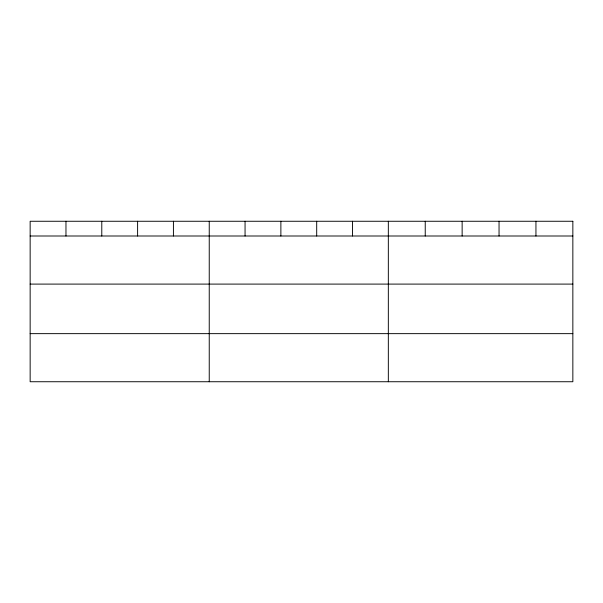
<?xml version="1.0" encoding="UTF-8"?>
<svg xmlns="http://www.w3.org/2000/svg" width="603" height="603" viewBox="0 0 603 603"><rect width="100%" height="100%" fill="white"/><g stroke="black" fill="none" stroke-linecap="round" stroke-linejoin="round"><path stroke-width="0.9" d="M30.15 235.999L572.85 235.999M30.15 284.096L572.85 284.096M30.15 333.647L572.85 333.647M535.946 221.263L535.946 235.999M499.043 221.263L499.043 235.999M462.139 221.263L462.139 235.999M425.236 221.263L425.236 235.999M388.332 221.263L388.332 381.737M352.514 221.263L352.514 235.999M316.696 221.263L316.696 235.999M280.877 221.263L280.877 235.999M245.059 221.263L245.059 235.999M209.241 221.263L209.241 381.737M173.423 221.263L173.423 235.999M137.605 221.263L137.605 235.999M101.786 221.263L101.786 235.999M65.968 221.263L65.968 235.999M572.85 221.263L30.15 221.263L30.15 381.737L572.85 381.737L572.85 221.263"/></g></svg>
